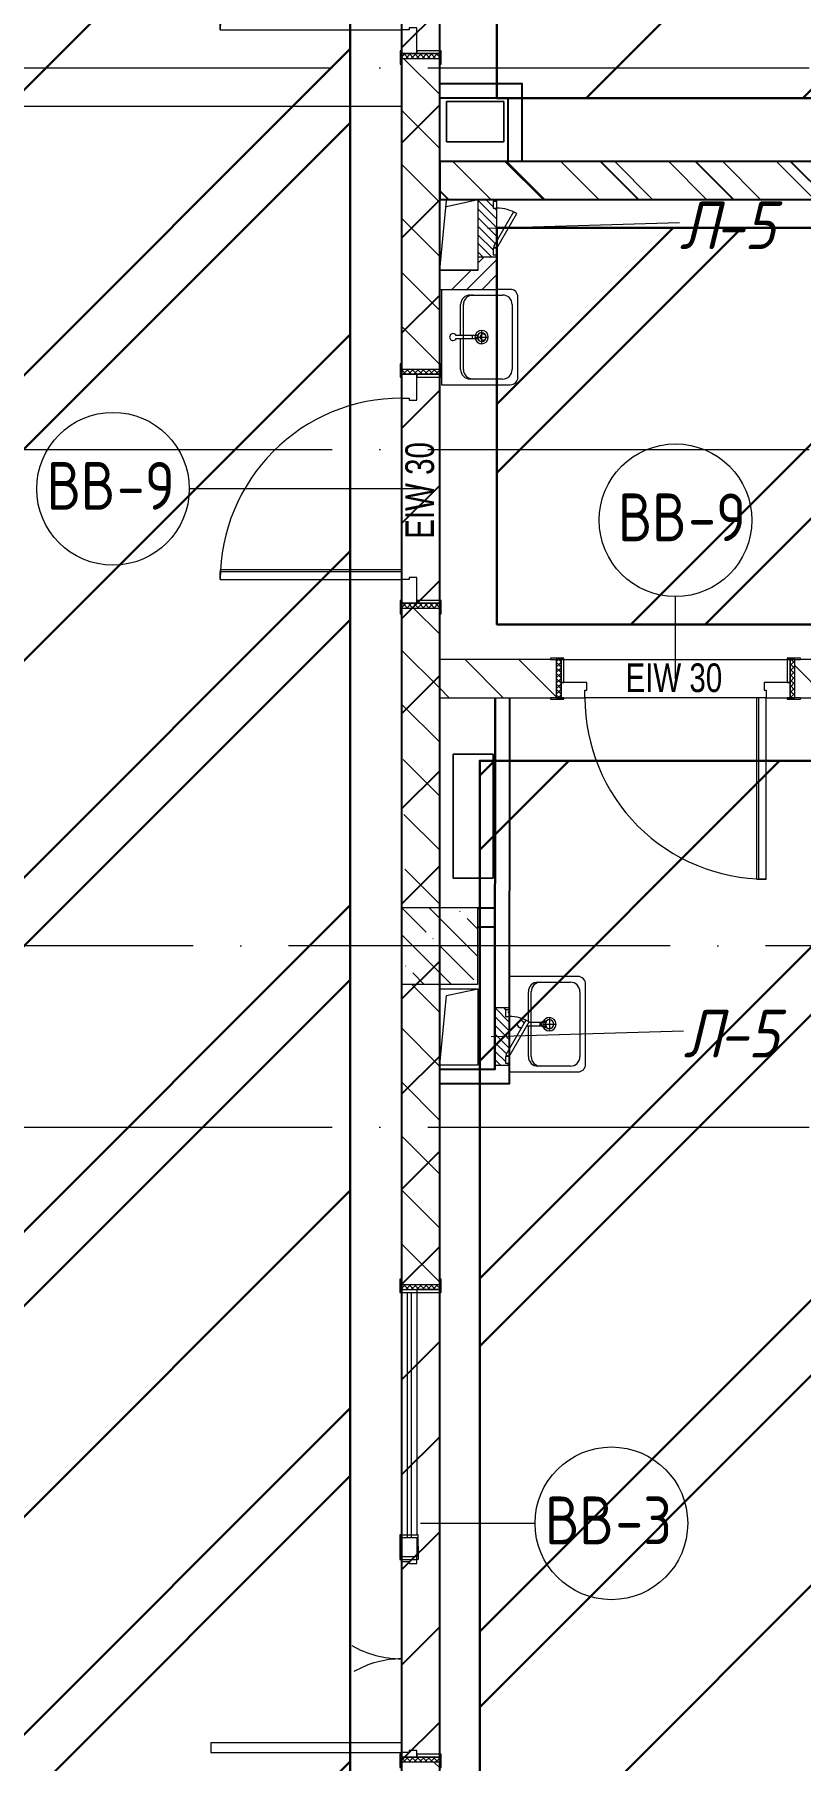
# Model space of a CAD drawing. Header units: millimetres. Extents: x -68946 to 690821, y -552984 to 293768.
# Drawn here: x 171179 to 175194, y -221898 to -212856 of the extents above; entities that cross this region are included whole.
import ezdxf

# ---------------------------------------------------------------- set-up
doc = ezdxf.new("R2010")
doc.units = ezdxf.units.MM
doc.linetypes.add('ADSK_Линия сетки', pattern=[2500, 2000, -250, 0, -250])
for name, color, linetype, lineweight in [('0) блоки', 250, 'Continuous', 25), ('1.2) Стяжка 6 вып.', 30, 'Continuous', 30), ('1.3) Звуко-изол           6 вып.', 90, 'Continuous', 30), ('1.4) Стяжка 6 вып.', 30, 'Continuous', 30), ('A-DETL-GENF-OTLN', 250, 'Continuous', 5), ('A-DOOR-____-IDEN', 250, 'Continuous', 9), ('A-DOOR-____-MCUT', 250, 'Continuous', 5), ('A-DOOR-____-OTLN', 250, 'Continuous', 5), ('A-DOOR-FRAM-MCUT', 250, 'Continuous', 5), ('A-DOOR-FRAM-OTLN', 250, 'Continuous', 5), ('A-DOOR-GLAZ-MCUT', 250, 'Continuous', 5), ('A-FLOR-____-OTLN', 250, 'Continuous', 9), ('A-GENM-____-MCUT', 250, 'Continuous', 25), ('A-GENM-____-OTLN', 250, 'Continuous', 9), ('A-GLAZ-____-OTLN', 250, 'Continuous', 5), ('A-WALL-____-MCUT', 250, 'Continuous', 13), ('A-WALL-____-PATT', 250, 'Continuous', 13), ('I-WALL-____-OTLN', 250, 'Continuous', 9), ('P-SANR-FIXT-OTLN', 250, 'Continuous', 9), ('S-COLS-____-MCUT', 250, 'Continuous', 25), ('S-COLS-____-OTLN', 250, 'Continuous', 9), ('S-GRID-____-OTLN', 250, 'Continuous', 9), ('Обобщенные модели', 250, 'Continuous', 9)]:
    doc.layers.add(name, color=color, linetype=linetype, lineweight=lineweight)
doc.styles.add('Arial Narrow', font='ARIALN.TTF', dxfattribs={"width": 0.9, "height": 150})
doc.styles.add('GOST Common_1', font='', dxfattribs={"width": 0.9, "height": 250})
doc.styles.add('ISOCPEUR_I', font='isocpeui.ttf', dxfattribs={"width": 0.9, "height": 12.5})
doc.styles.get('GOST Common_1').set_extended_font_data('GOST Common')
pattern_1 = [(135, (28052.9, -258555.93), (-141.42136, -141.42136), [])]
pattern_2 = [(135, (1676.41, 164.685), (-14.14214, -14.14214), []), (225, (1676.41, 164.685), (14.14214, -14.14214), [])]
pattern_3 = [(45, (-446.384, 164.685), (-14.1421, 14.1421), []), (135, (-446.384, 164.685), (-14.1421, -14.1421), [])]
pattern_4 = [(45, (28052.9, -258555.93), (-224.5064, 224.5064), []), (45, (28132.28, -258555.93), (0, 449.0128), []), (45, (27973.53, -258555.93), (0, 449.0128), [])]

# ---------------------------------------------------------------- blocks, each defined once
blk = doc.blocks.new('Дверь_СКБ_1Ст_Фрамуга1 - Н_ВВ-9_2_1250x2600h_Лаборантская 2-42764460-АР1_Маркировочный план 3 этажа секция 2_3')
at = {"layer": 'A-DOOR-____-OTLN'}
h = blk.add_hatch(dxfattribs=at)
h.set_pattern_fill('FP_7', color=256, style=0, pattern_type=2)
h.set_pattern_definition(pattern_2)
h.paths.add_polyline_path([(637.5, -100), (637.5, 100), (612.5, 100), (612.5, -100)])
at = {"layer": 'A-DOOR-FRAM-OTLN'}
h = blk.add_hatch(dxfattribs=at)
h.set_pattern_fill('FP_8', color=256, style=0, pattern_type=2)
h.set_pattern_definition(pattern_3)
h.paths.add_polyline_path([(-587.5, -100), (-587.5, 100), (-612.5, 100), (-612.5, -100), (-610.8, -100)])
at = {"layer": 'A-DOOR-____-MCUT'}
for p, q in [((-462.5, 1050), (-462.5, 100)), ((-412.5, 1050), (-462.5, 1050)), ((-462.5, 1050), (-422.5, 1050)), ((-462.5, 1050), (-462.5, 100)), ((-422.5, 100), (-422.5, 1050)), ((-412.5, 100), (-412.5, 1050)), ((-462.5, 100), (-412.5, 100)), ((-462.5, 100), (-422.5, 100))]:
    blk.add_line(p, q, dxfattribs=at)
at = {"layer": 'A-DOOR-____-OTLN'}
blk.add_arc((-462.5, 100), 950, 360, 90, dxfattribs=at)
at = {"layer": 'A-DOOR-FRAM-MCUT'}
for p, q in [((-572.5, 108), (-642.5, 108)), ((-642.5, 108), (-642.5, 100)), ((-642.5, 100), (-572.5, 100)), ((-587.5, 100), (-612.5, 100)), ((-612.5, 100), (-612.5, -100)), ((-462.5, 100), (-587.5, 100)), ((-587.5, 100), (-587.5, 20)), ((-587.5, -100), (-587.5, 100)), ((-572.5, 100), (-572.5, 108)), ((-462.5, 60), (-462.5, 100)), ((487.5, 100), (487.5, 60)), ((612.5, 100), (487.5, 100)), ((667.5, 108), (597.5, 108)), ((597.5, 108), (597.5, 100)), ((597.5, 100), (667.5, 100)), ((612.5, 20), (612.5, 100)), ((637.5, 100), (612.5, 100)), ((612.5, 100), (612.5, -100)), ((637.5, -100), (637.5, 100)), ((667.5, 100), (667.5, 108)), ((-587.5, 20), (-452.5, 20)), ((-572.5, 20), (-587.5, 20)), ((-587.5, 20), (-587.5, -100)), ((-572.5, -100), (-572.5, 20)), ((-452.5, 60), (-462.5, 60)), ((-452.5, 20), (-452.5, 60)), ((487.5, 60), (477.5, 60)), ((477.5, 60), (477.5, 20)), ((477.5, 20), (612.5, 20)), ((612.5, 20), (597.5, 20)), ((597.5, 20), (597.5, -100)), ((612.5, -100), (612.5, 20)), ((-572.5, -100), (-642.5, -100)), ((-642.5, -100), (-642.5, -108)), ((-642.5, -108), (-572.5, -108)), ((-612.5, -100), (-587.5, -100)), ((-587.5, -100), (-572.5, -100)), ((-572.5, -108), (-572.5, -100)), ((597.5, -100), (612.5, -100)), ((667.5, -100), (597.5, -100)), ((597.5, -100), (597.5, -108)), ((597.5, -108), (667.5, -108)), ((612.5, -100), (637.5, -100)), ((667.5, -108), (667.5, -100))]:
    blk.add_line(p, q, dxfattribs=at)
blk = doc.blocks.new('Раковина_АИ_3D_Рен_МГН_Santek Neo 50 - Раковина 500x400x170-V25-АР1_Маркировочный план 3 этажа секция 2_3')
at = {"layer": 'P-SANR-FIXT-OTLN', "lineweight": 5}
for p, q in [((-250, 25), (-250, -335)), ((250, -335), (250, 25)), ((-170, -75), (-10, -75)), ((-170, -89.7), (170, -89.7)), ((-10, -167), (-10, -67.4)), ((10, -50), (10, -55.8)), ((10, -78.9), (10, -167)), ((14.7, -75), (170, -75)), ((-220, -295), (-220, -125)), ((-220, -295), (-220, -139.7)), ((-10, -167), (10, -167)), ((-5.9, -137), (-7, -137)), ((-7, -137), (-7, -137)), ((-5.9, -137), (5.9, -137)), ((0, -150), (0, -220)), ((7, -137), (5.9, -137)), ((7, -137), (7, -137)), ((220, -125), (220, -295)), ((220, -139.7), (220, -295)), ((35, -185), (-35, -185)), ((170, -345), (-170, -345)), ((170, -345), (-170, -345)), ((-210, -375), (210, -375))]:
    blk.add_line(p, q, dxfattribs=at)
for centre, radius, start, end in [((-170, -125), 50, 90, 180), ((-170, -139.7), 50, 90, 180), ((0, -35), 18, 360, 180), ((0, -35), 18, 180, 196.62793), ((0, -35), 18, 289.19103, 360), ((0, -35), 18, 295.19321, 300), ((0, -35), 18, 309.99941, 315), ((0, -35), 18, 324.99969, 330), ((170, -125), 50, 0, 90), ((170, -139.7), 50, 0, 90), ((0, -185), 35, 0, 180), ((0, -185), 35, 106.67272, 180), ((0, -185), 23, 360, 180), ((0, -185), 23, 115.32987, 180), ((0, -185), 23, 360, 64.67013), ((0, -185), 35, 0, 73.32728), ((0, -185), 35, 180, 0), ((0, -185), 35, 180, 360), ((0, -185), 23, 180, 360), ((0, -185), 23, 180, 360), ((-210, -335), 40, 180, 270), ((-170, -295), 50, 180, 270), ((-170, -295), 50, 180, 270), ((170, -295), 50, 270, 0), ((170, -295), 50, 270, 0), ((210, -335), 40, 270, 0)]:
    blk.add_arc(centre, radius, start, end, dxfattribs=at)
blk.add_open_spline([(5.9, -52), (6, -52), (6.1, -51.9), (6.2, -51.9)], degree=3, dxfattribs=at)
blk = doc.blocks.new('Раковина_АИ_3D_Рен_МГН_Santek Neo 50 - Раковина 500x400x170-V26-АР1_Маркировочный план 3 этажа секция 2_3')
at = {"layer": 'P-SANR-FIXT-OTLN', "lineweight": 5}
for p, q in [((-250, 25), (-250, -335)), ((249.2, 25), (-250, 25)), ((-170, -75), (-10, -75)), ((-170, -89.7), (170, -89.7)), ((-10, -167), (-10, -49.9)), ((10, -50), (10, -167)), ((10, -75), (170, -75)), ((-220, -295), (-220, -125)), ((-220, -295), (-220, -139.7)), ((-10, -167), (10, -167)), ((-5.9, -137), (-7, -137)), ((-7, -137), (-7, -137)), ((-5.9, -137), (5.9, -137)), ((0, -150), (0, -220)), ((7, -137), (5.9, -137)), ((7, -137), (7, -137)), ((220, -125), (220, -295)), ((220, -139.7), (220, -295)), ((35, -185), (-35, -185)), ((250, -335), (250, -265)), ((170, -345), (-170, -345)), ((170, -345), (-170, -345)), ((-210, -375), (210, -375))]:
    blk.add_line(p, q, dxfattribs=at)
for centre, radius, start, end in [((-170, -125), 50, 90, 180), ((-170, -139.7), 50, 90, 180), ((0, -35), 18, 360, 180), ((0, -35), 18, 180, 250.80897), ((0, -35), 18, 289.19103, 360), ((0, -35), 18, 295.19321, 300), ((0, -35), 18, 309.99941, 315), ((0, -35), 18, 324.99969, 330), ((170, -125), 50, 0, 90), ((170, -139.7), 50, 0, 90), ((0, -185), 35, 0, 180), ((0, -185), 35, 106.67272, 180), ((0, -185), 23, 360, 180), ((0, -185), 23, 115.32987, 180), ((0, -185), 23, 360, 64.67013), ((0, -185), 35, 0, 73.32728), ((0, -185), 35, 180, 0), ((0, -185), 35, 180, 360), ((0, -185), 23, 180, 360), ((0, -185), 23, 180, 360), ((-210, -335), 40, 180, 270), ((-170, -295), 50, 180, 270), ((-170, -295), 50, 180, 270), ((170, -295), 50, 270, 0), ((170, -295), 50, 270, 0), ((210, -335), 40, 270, 0)]:
    blk.add_arc(centre, radius, start, end, dxfattribs=at)
for points in [[(-6.2, -51.9), (-6.1, -51.9), (-6, -52), (-5.9, -52)], [(5.9, -52), (6, -52), (6.1, -51.9), (6.2, -51.9)]]:
    blk.add_open_spline(points, degree=3, dxfattribs=at)
blk = doc.blocks.new('Сифон Orio для МГН - Сифон бутылочный-V27-АР1_Маркировочный план 3 этажа секция 2_3')
at = {"layer": 'P-SANR-FIXT-OTLN', "lineweight": 5}
for start, end in [(90, 233.74325), (165, 233.74325), (165, 233.74325), (165, 180), (105, 135), (105, 135), (306.25675, 90), (345, 75), (345, 75), (45, 75), (345, 15), (195, 233.74325), (306.25675, 315), (306.25675, 315), (306.25675, 315)]:
    blk.add_arc((0, 0), 16, start, end, dxfattribs=at)
blk = doc.blocks.new('Дверь_СКБ_2Ст_Фрамуга2 - Н_ВВ-3_2500x2600h_Учебные помещения_Фрамуга слева-V1-АР1_Маркировочный план 3 этажа секция 2_3')
at = {"layer": 'A-DOOR-____-OTLN'}
h = blk.add_hatch(dxfattribs=at)
h.set_pattern_fill('FP_3', color=256, style=0, pattern_type=2)
h.set_pattern_definition([(135, (1051.41, 164.685), (-14.1421, -14.1421), []), (225, (1051.41, 164.685), (14.1421, -14.1421), [])])
h.paths.add_polyline_path([(1237.5, 100), (1237.5, -100), (1262.5, -100), (1262.5, 100)])
at = {"layer": 'A-DOOR-FRAM-OTLN'}
h = blk.add_hatch(dxfattribs=at)
h.set_pattern_fill('FP_4', color=256, style=0, pattern_type=2)
h.set_pattern_definition([(45, (-1071.384, 164.685), (-14.1421, 14.1421), []), (135, (-1071.384, 164.685), (-14.1421, -14.1421), [])])
h.paths.add_polyline_path([(-1237.5, -100), (-1212.5, -100), (-1212.5, 100), (-1237.5, 100)])
at = {"layer": 'A-DOOR-____-MCUT'}
for p, q in [((-1187.5, 1100), (-1187.5, 100)), ((-1137.5, 1100), (-1187.5, 1100)), ((-1137.5, 100), (-1137.5, 1100)), ((-1187.5, 100), (-1137.5, 100))]:
    blk.add_line(p, q, dxfattribs=at)
at = {"layer": 'A-DOOR-____-OTLN'}
for centre, radius, start, end in [((-1197.5, 100), 500, 360, 30), ((-177.5, 100), 520, 150, 180)]:
    blk.add_arc(centre, radius, start, end, dxfattribs=at)
at = {"layer": 'A-DOOR-FRAM-MCUT'}
for p, q in [((-1197.5, 108), (-1267.5, 108)), ((-1267.5, 108), (-1267.5, 100)), ((-1267.5, 100), (-1197.5, 100)), ((-1212.5, 100), (-1237.5, 100)), ((-1237.5, 100), (-1237.5, -100)), ((-1187.5, 100), (-1212.5, 100)), ((-1212.5, 100), (-1212.5, 20)), ((-1212.5, -100), (-1212.5, 100)), ((-1197.5, 100), (-1197.5, 108)), ((-1187.5, 60), (-1187.5, 100)), ((-187.5, 100), (-187.5, 60)), ((-162.5, 100), (-187.5, 100)), ((-177.5, 108), (-177.5, 100)), ((-107.5, 108), (-177.5, 108)), ((-177.5, 100), (-177.5, 20)), ((-62.5, 100), (-162.5, 100)), ((-162.5, 20), (-162.5, 100)), ((-162.5, 20), (-162.5, 100)), ((-117.5, 108), (-117.5, 100)), ((-47.5, 108), (-117.5, 108)), ((-107.5, 100), (-107.5, 108)), ((-62.5, 100), (-62.5, 20)), ((-47.5, 100), (-47.5, 108)), ((-47.5, 100), (-47.5, 20)), ((-47.5, 100), (1237.5, 100)), ((1292.5, 108), (1222.5, 108)), ((1222.5, 108), (1222.5, 100)), ((1222.5, 100), (1222.5, 20)), ((1222.5, 100), (1292.5, 100)), ((1237.5, 100), (1237.5, 20)), ((1262.5, 100), (1237.5, 100)), ((1237.5, 100), (1237.5, -100)), ((1262.5, -100), (1262.5, 100)), ((1292.5, 100), (1292.5, 108)), ((-1212.5, 20), (-1177.5, 20)), ((-1197.5, 20), (-1212.5, 20)), ((-1212.5, 20), (-1212.5, -100)), ((-1197.5, -100), (-1197.5, 20)), ((-1177.5, 60), (-1187.5, 60)), ((-1177.5, 20), (-1177.5, 60)), ((-187.5, 60), (-197.5, 60)), ((-197.5, 60), (-197.5, 20)), ((-197.5, 20), (-162.5, 20)), ((-177.5, 12), (-177.5, 20)), ((-107.5, 12), (-177.5, 12)), ((-62.5, 20), (-162.5, 20)), ((-117.5, 20), (-117.5, 12)), ((-117.5, 12), (-47.5, 12)), ((-107.5, 20), (-107.5, 12)), ((-47.5, 12), (-47.5, 20)), ((1237.5, 20), (-47.5, 20)), ((1237.5, 20), (1222.5, 20)), ((1222.5, 20), (1222.5, -100)), ((1237.5, -100), (1237.5, 20)), ((-1197.5, -100), (-1267.5, -100)), ((-1267.5, -100), (-1267.5, -108)), ((-1267.5, -108), (-1197.5, -108)), ((-1237.5, -100), (-1212.5, -100)), ((-1212.5, -100), (-1197.5, -100)), ((-1197.5, -108), (-1197.5, -100)), ((1222.5, -100), (1237.5, -100)), ((1292.5, -100), (1222.5, -100)), ((1222.5, -100), (1222.5, -108)), ((1222.5, -108), (1292.5, -108)), ((1237.5, -100), (1262.5, -100)), ((1292.5, -108), (1292.5, -100))]:
    blk.add_line(p, q, dxfattribs=at)
at = {"layer": 'A-DOOR-GLAZ-MCUT'}
for p, q in [((1222.5, 70), (-62.5, 70)), ((1222.5, 50), (-62.5, 50))]:
    blk.add_line(p, q, dxfattribs=at)
blk = doc.blocks.new('Дверь_СКБ_1Ст_Фрамуга1 - Н_ВВ-9_1250x2600h_Лаборантская-42097379-АР1_Маркировочный план 3 этажа секция 2_3')
at = {"layer": 'A-DOOR-____-OTLN'}
h = blk.add_hatch(dxfattribs=at)
h.set_pattern_fill('FP_7', color=256, style=0, pattern_type=2)
h.set_pattern_definition(pattern_2)
h.paths.add_polyline_path([(612.5, 20), (612.5, -100), (637.5, -100), (637.5, 100), (612.5, 100), (612.5, 27.3)])
at = {"layer": 'A-DOOR-FRAM-OTLN'}
h = blk.add_hatch(dxfattribs=at)
h.set_pattern_fill('FP_8', color=256, style=0, pattern_type=2)
h.set_pattern_definition(pattern_3)
h.paths.add_polyline_path([(-612.5, 20), (-612.5, -100), (-587.5, -100), (-587.5, 100), (-612.5, 100), (-612.5, 60)])
at = {"layer": 'A-DOOR-____-MCUT'}
for p, q in [((-462.5, 1050), (-462.5, 100)), ((-412.5, 1050), (-462.5, 1050)), ((-462.5, 1050), (-422.5, 1050)), ((-462.5, 1050), (-462.5, 100)), ((-422.5, 100), (-422.5, 1050)), ((-412.5, 100), (-412.5, 1050)), ((-462.5, 100), (-412.5, 100)), ((-462.5, 100), (-422.5, 100))]:
    blk.add_line(p, q, dxfattribs=at)
at = {"layer": 'A-DOOR-____-OTLN'}
blk.add_arc((-462.5, 100), 950, 360, 90, dxfattribs=at)
at = {"layer": 'A-DOOR-FRAM-MCUT'}
for p, q in [((-572.5, 108), (-642.5, 108)), ((-642.5, 108), (-642.5, 100)), ((-642.5, 100), (-572.5, 100)), ((-587.5, 100), (-612.5, 100)), ((-612.5, 100), (-612.5, -100)), ((-462.5, 100), (-587.5, 100)), ((-587.5, 100), (-587.5, 20)), ((-587.5, -100), (-587.5, 100)), ((-572.5, 100), (-572.5, 108)), ((-462.5, 60), (-462.5, 100)), ((487.5, 100), (487.5, 60)), ((612.5, 100), (487.5, 100)), ((667.5, 108), (597.5, 108)), ((597.5, 108), (597.5, 100)), ((597.5, 100), (667.5, 100)), ((612.5, 20), (612.5, 100)), ((637.5, 100), (612.5, 100)), ((612.5, 100), (612.5, -100)), ((637.5, -100), (637.5, 100)), ((667.5, 100), (667.5, 108)), ((-587.5, 20), (-452.5, 20)), ((-572.5, 20), (-587.5, 20)), ((-587.5, 20), (-587.5, -100)), ((-572.5, -100), (-572.5, 20)), ((-452.5, 60), (-462.5, 60)), ((-452.5, 20), (-452.5, 60)), ((487.5, 60), (477.5, 60)), ((477.5, 60), (477.5, 20)), ((477.5, 20), (612.5, 20)), ((612.5, 20), (597.5, 20)), ((597.5, 20), (597.5, -100)), ((612.5, -100), (612.5, 20)), ((-572.5, -100), (-642.5, -100)), ((-642.5, -100), (-642.5, -108)), ((-642.5, -108), (-572.5, -108)), ((-612.5, -100), (-587.5, -100)), ((-587.5, -100), (-572.5, -100)), ((-572.5, -108), (-572.5, -100)), ((597.5, -100), (612.5, -100)), ((667.5, -100), (597.5, -100)), ((597.5, -100), (597.5, -108)), ((597.5, -108), (667.5, -108)), ((612.5, -100), (637.5, -100)), ((667.5, -108), (667.5, -100))]:
    blk.add_line(p, q, dxfattribs=at)
blk = doc.blocks.new('BSC_Колонна _Прямоугольная - 400x400-V108-АР1_Маркировочный план 3 этажа секция 2_3')
at = {"layer": 'S-COLS-____-OTLN', "lineweight": 5}
h = blk.add_hatch(dxfattribs=at)
h.set_pattern_fill('FP_83', color=256, style=0, pattern_type=2)
h.set_pattern_definition([(135, (-145249.98, -40925), (-142.56192, -142.56192), []), (135, (-145107.42, -40925), (-142.56192, -142.56192), [252.016, -50.403, 3.353, -47.05])])
h.paths.add_polyline_path([(-200, -200), (200, -200), (199.9, 200), (-200, 200), (-200, -200)])
at = {"layer": 'S-COLS-____-MCUT', "lineweight": 5}
for p, q in [((200, 200), (-200, 200)), ((-200, 200), (-200, -200)), ((200, -200), (200, 200)), ((-200, -200), (200, -200))]:
    blk.add_line(p, q, dxfattribs=at)
blk = doc.blocks.new('_Wn_-As_OpeningMEP_floor__Rectangular - _Wn_-As_OpeningMEP_floor__Rectangular-34705337-АР1_Маркировочный план 3 этажа секция 2_3')
at = {"layer": 'A-DETL-GENF-OTLN', "lineweight": 5}
for p, q in [((-99.9, -148.8), (-64.6, 214.6)), ((-64.6, 214.6), (100, 250))]:
    blk.add_line(p, q, dxfattribs=at)
blk = doc.blocks.new('АР_Люк - ЛРС_ВК_300х400_внутренний_RAL 9003-42734016-АР1_Маркировочный план 3 этажа секция 2_3')
at = {"layer": 'A-DOOR-____-OTLN'}
h = blk.add_hatch(dxfattribs=at)
h.set_pattern_fill('FP_144', color=256, style=0, pattern_type=2)
h.set_pattern_definition([(45, (125, 0), (-22.6274, 22.6274), [])])
h.paths.add_polyline_path([(-25, -50), (275, -50), (275, 50), (265, 50), (265, 30), (230, 30), (230, 50), (220, 32.7), (190, 50), (20, 50), (20, 30), (-15, 30), (-15, 50), (-25, 50), (-25, 47)])
at = {"layer": 'A-DETL-GENF-OTLN', "lineweight": 5}
for p, q in [((275, 50), (-25, 50)), ((-25, 50), (-25, -50)), ((275, -50), (275, 50)), ((-25, -50), (275, -50))]:
    blk.add_line(p, q, dxfattribs=at)
at = {"layer": 'A-DOOR-____-MCUT', "lineweight": 5}
for p, q in [((48.1, 155), (38.1, 137.7)), ((38.1, 137.7), (220, 32.7)), ((230, 50), (48.1, 155)), ((20, 50), (-15, 50)), ((-15, 50), (-15, 30)), ((-15, 30), (20, 30)), ((20, 30), (20, 50)), ((220, 32.7), (230, 50)), ((265, 50), (230, 50)), ((230, 50), (230, 30)), ((230, 30), (265, 30)), ((265, 30), (265, 50))]:
    blk.add_line(p, q, dxfattribs=at)
blk.add_arc((230, 50), 210, 150, 180, dxfattribs=at)
at = {"layer": 'A-DOOR-____-OTLN'}
blk.add_line((230, 50), (48.1, 155), dxfattribs=at)
blk = doc.blocks.new('ASML_АР_Отделка Люка - ВО Отделка люков_Грунтовка 0_Шпатлевка 0_Окраска 0_0-42467640-АР1_Маркировочный план 3 этажа секция 2_3')
at = {"layer": 'A-GENM-____-MCUT', "lineweight": 5}
for p, q in [((-140, 3), (-150, 3)), ((-150, 3), (-150, 0)), ((65, 3), (-105, 3)), ((150, 3), (140, 3)), ((150, 0), (150, 3)), ((-150, 0), (-140, 0)), ((-105, 0), (70.2, 0)), ((103.3, 0), (105, 0)), ((140, 0), (150, 0))]:
    blk.add_line(p, q, dxfattribs=at)
blk = doc.blocks.new('ADSK_Марка_Дверь - Типоразмер_ADSK_Марка-30565456-АР1_Маркировочный план 3 этажа секция 2_3')
at = {"layer": 'A-DOOR-____-IDEN'}
blk.add_circle((0, 0), 4, dxfattribs=at)

msp = doc.modelspace()

# ---------------------------------------------------------------- hatches: boundary and pattern name
at = {"layer": '0) блоки'}
h = msp.add_hatch(dxfattribs=at)
h.set_pattern_fill('ANSI31', color=256, scale=111)
h.set_pattern_definition([(45, (15765.3, -311451.93), (-249.2021, 249.2021), [])])
h.paths.add_polyline_path([(173103.2025, -258330.9286), (173303.2245, -258330.9286), (173302.9057, -199980.9286), (173102.8838, -199980.9286)])
h = msp.add_hatch(dxfattribs=at)
h.set_pattern_fill('ANSI31', color=256, scale=111, angle=-90)
h.set_pattern_definition([(315, (119478.1, -56183), (249.2021, 249.2021), [])])
h.paths.add_polyline_path([(173303.0929, -213520.9073), (173303.0929, -213720.9292), (180802.9057, -213720.6104), (180802.9057, -213520.5885)])
at = {"layer": '1.2) Стяжка 6 вып.', "lineweight": 30}
h = msp.add_hatch(dxfattribs=at)
h.set_pattern_fill('ANSI31', color=256, scale=333)
h.paths.add_polyline_path([(168744.8482, -232848.7237), (165003.6855, -232848.7237), (165003.6855, -230577.8929), (168744.8482, -230577.8929), (168744.8482, -224829.3261), (164833.2162, -224829.3261), (164833.2162, -221125.1731), (168744.8482, -221125.1731), (168744.8482, -213028.6273), (164947.8838, -213028.6273), (164947.8838, -210186.4206), (168744.8482, -210186.4206), (168744.8482, -199980.9286), (172833.1936, -199980.9286), (172833.1936, -258343.4286), (168744.8482, -258343.4286), (168744.8482, -248036.2565), (164977.9057, -248036.2565), (164977.9057, -245910.0791), (168744.8482, -245910.0791)])
h = msp.add_hatch(dxfattribs=at)
h.set_pattern_fill('ANSI31', color=256, scale=333)
h.paths.add_polyline_path([(180602.8838, -213189.9298), (173602.9057, -213189.9298), (173602.9057, -211168.2376), (180602.8838, -211168.2376)])
h = msp.add_hatch(dxfattribs=at)
h.set_pattern_fill('ANSI31', color=256, scale=333)
h.paths.add_polyline_path([(180670.6857, -215946.1052), (173602.9063, -215946.1052), (173602.9063, -213869.4642), (180670.6857, -213869.4642)])
h = msp.add_hatch(dxfattribs=at)
h.set_pattern_fill('ANSI31', color=256, scale=333)
h.paths.add_polyline_path([(173512.8838, -245079.3606), (180602.8838, -245079.3606), (180602.8838, -216661.0067), (173512.8838, -216661.0067)])
at = {"layer": '1.3) Звуко-изол           6 вып.', "lineweight": 30}
h = msp.add_hatch(dxfattribs=at)
h.set_pattern_fill('ANSI31', color=256, scale=500)
h.paths.add_polyline_path([(168744.8482, -232848.7237), (165003.6855, -232848.7237), (165003.6855, -230577.8929), (168744.8482, -230577.8929), (168744.8482, -224829.3261), (164833.2162, -224829.3261), (164833.2162, -221125.1731), (168744.8482, -221125.1731), (168744.8482, -213028.6273), (164947.8838, -213028.6273), (164947.8838, -210186.4206), (168744.8482, -210186.4206), (168744.8482, -199980.9286), (172833.1936, -199980.9286), (172833.1936, -258343.4286), (168744.8482, -258343.4286), (168744.8482, -248036.2565), (164977.9057, -248036.2565), (164977.9057, -245910.0791), (168744.8482, -245910.0791)])
h = msp.add_hatch(dxfattribs=at)
h.set_pattern_fill('ANSI31', color=256, scale=500)
h.paths.add_polyline_path([(180602.8838, -213189.9298), (173602.9057, -213189.9298), (173602.9057, -211168.2376), (180602.8838, -211168.2376)])
h = msp.add_hatch(dxfattribs=at)
h.set_pattern_fill('ANSI31', color=256, scale=500)
h.paths.add_polyline_path([(180670.6857, -215946.1052), (173602.9063, -215946.1052), (173602.9063, -213869.4642), (180670.6857, -213869.4642)])
h = msp.add_hatch(dxfattribs=at)
h.set_pattern_fill('ANSI31', color=256, scale=500)
h.paths.add_polyline_path([(173512.8838, -245079.3606), (180602.8838, -245079.3606), (180602.8838, -216661.0067), (173512.8838, -216661.0067)])
at = {"layer": '1.4) Стяжка 6 вып.', "lineweight": 30}
h = msp.add_hatch(dxfattribs=at)
h.set_pattern_fill('ANSI32', color=256, scale=333)
h.paths.add_polyline_path([(168744.8482, -232848.7237), (165003.6855, -232848.7237), (165003.6855, -230577.8929), (168744.8482, -230577.8929), (168744.8482, -224829.3261), (164833.2162, -224829.3261), (164833.2162, -221125.1731), (168744.8482, -221125.1731), (168744.8482, -213028.6273), (164947.8838, -213028.6273), (164947.8838, -210186.4206), (168744.8482, -210186.4206), (168744.8482, -199980.9286), (172833.1936, -199980.9286), (172833.1936, -258343.4286), (168744.8482, -258343.4286), (168744.8482, -248036.2565), (164977.9057, -248036.2565), (164977.9057, -245910.0791), (168744.8482, -245910.0791)])
h = msp.add_hatch(dxfattribs=at)
h.set_pattern_fill('ANSI32', color=256, scale=333)
h.paths.add_polyline_path([(180602.8838, -213189.9298), (173602.9057, -213189.9298), (173602.9057, -211168.2376), (180602.8838, -211168.2376)])
h = msp.add_hatch(dxfattribs=at)
h.set_pattern_fill('ANSI32', color=256, scale=333)
h.paths.add_polyline_path([(180670.6857, -215946.1052), (173602.9063, -215946.1052), (173602.9063, -213869.4642), (180670.6857, -213869.4642)])
h = msp.add_hatch(dxfattribs=at)
h.set_pattern_fill('ANSI32', color=256, scale=333)
h.paths.add_polyline_path([(173512.8838, -245079.3606), (180602.8838, -245079.3606), (180602.8838, -216661.0067), (173512.8838, -216661.0067)])
at = {"layer": 'A-DOOR-____-OTLN'}
h = msp.add_hatch(dxfattribs=at)
h.set_pattern_fill('FP_144', color=256, angle=-90, style=0, pattern_type=2)
h.set_pattern_definition([(315, (173607.653, -218105.945), (22.6274, 22.6274), [])])
h.paths.add_polyline_path([(173548.4729, -218255.9455), (173667.6535, -218255.9455), (173667.6535, -218245.9455), (173647.6535, -218245.9455), (173647.6535, -218210.9455), (173667.6535, -218210.9455), (173650.333, -218200.9455), (173667.6535, -218170.9455), (173667.6535, -218000.9455), (173664.6535, -218000.9455), (173664.6535, -217965.9455), (173667.6535, -217965.9455), (173667.6535, -217955.9455), (173592.7236, -217955.9665), (173592.7236, -218255.9665)])
h.paths.add_polyline_path([(173650.333, -217999.2467), (173650.333, -217965.9455), (173663.6535, -217965.9455)], flags=16)
at = {"layer": 'A-WALL-____-PATT', "lineweight": 15}
h = msp.add_hatch(dxfattribs=at)
h.set_pattern_fill('FP_1', color=256, style=0, pattern_type=2)
h.set_pattern_definition(pattern_1)
h.paths.add_polyline_path([(173122.8838, -217430.9286), (173303.0929, -217430.9286), (173303.0929, -215860.9299), (173103.0929, -215860.9299), (173103.0929, -216130.928)])
h.paths.add_polyline_path([(173103.0929, -214610.9299), (173303.0929, -214610.9299), (173303.0929, -212980.9296), (173103.0929, -212980.9296), (173103.0929, -214580.9299)])
h = msp.add_hatch(dxfattribs=at)
h.set_pattern_fill('FP_1', color=256, style=0, pattern_type=2)
h.set_pattern_definition(pattern_1)
h.paths.add_polyline_path([(180802.8838, -213720.9292), (180802.9057, -213720.9292), (180802.885, -213520.9292), (173303.0217, -213520.1503), (173303.0217, -213720.1497), (180795.658, -213720.9292)])
h = msp.add_hatch(dxfattribs=at)
h.set_pattern_fill('FP_11', color=256, style=0, pattern_type=2)
h.set_pattern_definition(pattern_4)
h.paths.add_polyline_path([(173586.9978, -214091.7382), (173602.9063, -214091.7382), (173602.9063, -214020.9292), (173502.9063, -214020.9292), (173502.9095, -214091.736), (173523.0861, -214091.7382)])
h.paths.add_polyline_path([(173599.9063, -213720.9292), (173602.9063, -213720.9292), (173602.9063, -213720.9292), (173502.9063, -213720.9292), (173502.9063, -213720.9292), (173578.2005, -213720.9292)])
h = msp.add_hatch(dxfattribs=at)
h.set_pattern_fill('FP_11', color=256, style=0, pattern_type=2)
h.set_pattern_definition(pattern_4)
h.paths.add_polyline_path([(173306.3652, -214191.7382), (173602.9063, -214190.9292), (173602.9063, -214091.7382), (173303.0929, -214091.7382), (173303.0929, -214191.7382)])
h = msp.add_hatch(dxfattribs=at)
h.set_pattern_fill('FP_1', color=256, style=0, pattern_type=2)
h.set_pattern_definition(pattern_1)
h.paths.add_polyline_path([(179595.9167, -216330.928), (180802.9057, -216330.928), (180802.8838, -216130.9288), (175164.0482, -216130.928), (175164.0482, -216330.928), (179552.9193, -216330.928)])
h.paths.add_polyline_path([(173691.4641, -216330.928), (173914.0482, -216330.928), (173914.0482, -216130.928), (173303.0467, -216130.8832), (173303.0467, -216330.8832)])
h = msp.add_hatch(dxfattribs=at)
h.set_pattern_fill('FP_1', color=256, style=0, pattern_type=2)
h.set_pattern_definition(pattern_1)
h.paths.add_polyline_path([(173102.9057, -222330.8683), (173302.9057, -222330.8683), (173302.9057, -221905.9292), (173102.9057, -221905.9292), (173102.9057, -221935.9292)])
h.paths.add_polyline_path([(173302.9057, -219405.9292), (173302.7902, -217830.9286), (173102.9057, -217830.9286), (173102.9057, -219405.9292), (173182.9057, -219405.9292)])

# ---------------------------------------------------------------- linework, layer by layer
for p, q in [((173502.8838, -217430.9286), (173593.0395, -217430.9708)), ((173502.837, -217530.9286), (173592.9927, -217530.9708))]:
    msp.add_line(p, q)
for points in [[(173303.0699, -213112.5596), (173734.3304, -213112.5596), (173734.3304, -213520.9292)], [(173303.0699, -213187.5596), (173659.3304, -213187.5596), (173659.3304, -213520.9292)], [(173593.5543, -216330.9056), (173592.6432, -218277.8473), (173302.9057, -218277.8473)], [(173668.5543, -216330.9407), (173667.6081, -218352.8473), (173302.9057, -218352.8473)], [(173592.6432, -218277.8473), (173593.5543, -216330.9056)]]:
    msp.add_lwpolyline(points)
at = {"layer": '0) блоки'}
for points in [[(173103.2025, -258330.9286), (173303.2245, -258330.9286), (173302.9057, -199980.9286), (173102.8838, -199980.9286)], [(173303.0929, -213520.9073), (173303.0929, -213720.9292), (180802.9057, -213720.6104), (180802.9057, -213520.5885)]]:
    msp.add_lwpolyline(points, close=True, dxfattribs=at)
at = {"layer": '1.2) Стяжка 6 вып.', "lineweight": 30}
for points in [[(168744.8482, -221125.1731), (168744.8482, -213028.6273), (164947.8838, -213028.6273), (164947.8838, -210186.4206), (168744.8482, -210186.4206), (168744.8482, -199980.9286), (172833.1936, -199980.9286), (172833.1936, -258343.4286), (168744.8482, -258343.4286), (168744.8482, -248036.2565), (164977.9057, -248036.2565), (164977.9057, -245910.0791), (168744.8482, -245910.0791), (168744.8482, -232848.7237), (165003.6855, -232848.7237), (165003.6855, -230577.8929), (168744.8482, -230577.8929), (168744.8482, -224829.3261), (164833.2162, -224829.3261), (164833.2162, -221125.1731)], [(180602.8838, -213189.9298), (173602.9057, -213189.9298), (173602.9057, -211168.2376), (180602.8838, -211168.2376)], [(180670.6857, -215946.1052), (173602.9063, -215946.1052), (173602.9063, -213869.4642), (180670.6857, -213869.4642)], [(173512.8838, -245079.3606), (180602.8838, -245079.3606), (180602.8838, -216661.0067), (173512.8838, -216661.0067)]]:
    msp.add_lwpolyline(points, close=True, dxfattribs=at)
at = {"layer": 'A-DETL-GENF-OTLN', "lineweight": 5}
for p, q in [((173303.0929, -214090.9298), (173338.4949, -213726.3312)), ((173338.4949, -213756.3312), (173502.9057, -213720.9292)), ((173667.6535, -217955.9455), (173592.7938, -217955.9455)), ((173592.7938, -217955.9455), (173592.7938, -218255.9455)), ((173667.6535, -218255.9455), (173667.6535, -217955.9455)), ((173592.7938, -218255.9455), (173667.6535, -218255.9455))]:
    msp.add_line(p, q, dxfattribs=at)
at = {"layer": 'A-DOOR-____-IDEN'}
for p, q in [((173552.9063, -213870.9292), (174560.5489, -213841.4057)), ((173203.0929, -215235.9299), (171990.6529, -215235.9299)), ((174539.0482, -216230.928), (174538.5908, -215800.8339)), ((173572.8838, -218105.9292), (174580.5264, -218076.4057)), ((173202.9057, -220655.9292), (173802.9057, -220655.9292))]:
    msp.add_line(p, q, dxfattribs=at)
at = {"layer": 'A-DOOR-____-MCUT', "lineweight": 5}
for p, q in [((173647.6535, -217965.9455), (173647.6535, -218000.9455)), ((173667.6535, -217965.9455), (173647.6535, -217965.9455)), ((173647.6535, -218000.9455), (173667.6535, -218000.9455)), ((173667.6535, -218000.9455), (173667.6535, -217965.9455)), ((173755.333, -218019.0801), (173650.333, -218200.9455)), ((173667.6535, -218210.9455), (173772.6535, -218029.0801)), ((173772.6535, -218029.0801), (173755.333, -218019.0801)), ((173667.6535, -218210.9455), (173647.6535, -218210.9455)), ((173647.6535, -218210.9455), (173647.6535, -218245.9455)), ((173647.6535, -218245.9455), (173667.6535, -218245.9455)), ((173650.333, -218200.9455), (173667.6535, -218210.9455)), ((173667.6535, -218245.9455), (173667.6535, -218210.9455))]:
    msp.add_line(p, q, dxfattribs=at)
msp.add_arc((173667.6535, -218210.9455), 210, 60, 90, dxfattribs=at)
at = {"layer": 'A-DOOR-____-OTLN'}
msp.add_line((173667.6535, -218210.9455), (173772.6535, -218029.0801), dxfattribs=at)
at = {"layer": 'A-FLOR-____-OTLN', "lineweight": 5}
for p, q in [((168502.9057, -213230.9602), (173103.0569, -213230.9602)), ((173102.9057, -214580.9299), (173102.9057, -213690.9292)), ((173502.9057, -214090.9298), (173303.0929, -214090.9298)), ((173102.9057, -215660.9299), (173102.9057, -214650.9299)), ((173103.0929, -214760.9299), (173103.0929, -215660.9299)), ((173102.9057, -215820.9299), (173102.9057, -215710.9299)), ((173102.9057, -217430.9286), (173102.9057, -215890.9299)), ((174964.0482, -216330.928), (174064.0482, -216330.928)), ((173302.9057, -217855.9292), (173502.7902, -217855.9292)), ((173502.7902, -217855.9292), (173502.7902, -218255.9292)), ((173102.9057, -219445.9292), (173102.9057, -220830.9292)), ((173102.9057, -220855.9292), (173102.9057, -221805.9292))]:
    msp.add_line(p, q, dxfattribs=at)
at = {"layer": 'A-WALL-____-MCUT', "color": 7, "lineweight": 15}
for p, q in [((173103.0929, -213011.4491), (173103.0929, -213180.9292)), ((173302.9057, -214610.9299), (173303.0929, -213011.4491)), ((173103.0929, -213180.9292), (173102.9057, -213180.9292)), ((173102.9057, -213180.9292), (173102.9057, -213690.9292)), ((180802.9057, -213520.9292), (173302.9057, -213520.9292)), ((173102.9057, -213690.9292), (173103.0929, -213690.9292)), ((173103.0929, -213690.9292), (173103.0929, -214580.9299)), ((173303.0929, -214091.7382), (173303.0929, -213690.9292)), ((173303.0929, -213720.9292), (180802.9057, -213720.9292)), ((173303.0929, -213720.9292), (173502.9063, -213720.9292)), ((173502.9063, -213719.5997), (173502.9063, -214091.7382)), ((173602.9063, -214191.7382), (173602.9063, -214020.9292)), ((173502.9063, -214091.7382), (173303.0929, -214091.7382)), ((173303.0929, -214580.9299), (173303.0929, -214191.7382)), ((173303.0929, -214191.7382), (173602.9063, -214191.7382)), ((173103.0929, -215890.9299), (173103.0929, -216130.928)), ((173302.8838, -217430.9286), (173303.0929, -215890.9299)), ((173884.0482, -216130.928), (173303.0603, -216130.8832)), ((180802.9057, -216130.928), (175194.0482, -216130.928)), ((173303.0603, -216330.8832), (173884.0482, -216330.928)), ((175194.0482, -216330.928), (180802.9057, -216330.928)), ((173102.9057, -217830.9286), (173102.9057, -219375.9292)), ((173302.9057, -218255.9292), (173302.9057, -217830.9286)), ((173502.7902, -218255.9292), (173302.9057, -218255.9292)), ((173302.9057, -219375.9292), (173302.9057, -218375.9292))]:
    msp.add_line(p, q, dxfattribs=at)
at = {"layer": 'A-WALL-____-MCUT', "lineweight": 15}
for p, q in [((173303.0929, -214091.7382), (173303.0929, -214191.7382)), ((173302.9057, -218255.9292), (173302.9057, -218375.9292))]:
    msp.add_line(p, q, dxfattribs=at)
at = {"layer": 'I-WALL-____-OTLN', "lineweight": 15}
for p, q in [((173303.0929, -211770.9296), (173303.0929, -212940.9296)), ((173303.0929, -214650.9299), (173303.0929, -215820.9299)), ((173954.0482, -216130.928), (175124.0482, -216130.928)), ((173302.9057, -219445.9292), (173302.9057, -221865.9292))]:
    msp.add_line(p, q, dxfattribs=at)
at = {"layer": 'S-GRID-____-OTLN', "linetype": 'ADSK_Линия сетки'}
for p, q in [((173302.9057, -262294.7685), (173302.9057, -197353.9241)), ((93236.8325, -213030.9286), (184510.8783, -213030.9286)), ((93236.8325, -215030.9286), (184856.9445, -215030.9286)), ((184510.8783, -217630.9286), (127372.9057, -217630.9286)), ((93236.8325, -218580.9286), (184510.8783, -218580.9286))]:
    msp.add_line(p, q, dxfattribs=at)
at = {"layer": 'Обобщенные модели'}
for p, q in [((173339.3304, -213417.5596), (173339.3304, -213207.5596)), ((173339.3304, -213207.5596), (173639.3304, -213207.5596)), ((173339.3304, -213417.5596), (173339.3304, -213207.5596)), ((173339.3304, -213207.5596), (173639.3304, -213207.5596)), ((173639.3304, -213207.5596), (173339.3304, -213207.5596)), ((173339.3304, -213207.5596), (173339.3304, -213417.5596)), ((173639.3304, -213207.5596), (173639.3304, -213417.5596)), ((173639.3304, -213207.5596), (173639.3304, -213417.5596)), ((173639.3304, -213417.5596), (173639.3304, -213207.5596)), ((173639.3304, -213417.5596), (173339.3304, -213417.5596)), ((173639.3304, -213417.5596), (173339.3304, -213417.5596)), ((173339.3304, -213417.5596), (173639.3304, -213417.5596)), ((173372.9057, -217275.8081), (173372.9057, -216625.8081)), ((173372.9057, -216625.8081), (173582.9057, -216625.8081)), ((173372.9057, -217275.8081), (173372.9057, -216625.8081)), ((173372.9057, -216625.8081), (173582.9057, -216625.8081)), ((173582.9057, -216625.8081), (173372.9057, -216625.8081)), ((173372.9057, -216625.8081), (173372.9057, -217275.8081)), ((173582.9057, -216625.8081), (173582.9057, -217275.8081)), ((173582.9057, -216625.8081), (173582.9057, -217275.8081)), ((173582.9057, -217275.8081), (173582.9057, -216625.8081)), ((173582.9057, -217275.8081), (173372.9057, -217275.8081)), ((173582.9057, -217275.8081), (173372.9057, -217275.8081)), ((173372.9057, -217275.8081), (173582.9057, -217275.8081))]:
    msp.add_line(p, q, dxfattribs=at)

# ---------------------------------------------------------------- block references
at = {"layer": 'A-DOOR-____-IDEN', "xscale": 99.99999999999993, "yscale": 99.99999999999993, "zscale": 99.99999999999993}
for p in [(171590.6529, -215235.9299), (174539.0482, -215400.8339), (174202.9057, -220655.9292)]:
    msp.add_blockref('ADSK_Марка_Дверь - Типоразмер_ADSK_Марка-30565456-АР1_Маркировочный план 3 этажа секция 2_3', p, dxfattribs=at)
at = {"layer": 'A-DOOR-____-OTLN'}
for name, p, rotation in [('Дверь_СКБ_1Ст_Фрамуга1 - Н_ВВ-9_1250x2600h_Лаборантская-42097379-АР1_Маркировочный план 3 этажа секция 2_3', (173203.0929, -212368.4296), 89.99999999999993), ('АР_Люк - ЛРС_ВК_300х400_внутренний_RAL 9003-42734016-АР1_Маркировочный план 3 этажа секция 2_3', (173552.9063, -213745.9292), 270), ('Дверь_СКБ_1Ст_Фрамуга1 - Н_ВВ-9_1250x2600h_Лаборантская-42097379-АР1_Маркировочный план 3 этажа секция 2_3', (173203.0929, -215248.4299), 89.99999999999993), ('Дверь_СКБ_1Ст_Фрамуга1 - Н_ВВ-9_2_1250x2600h_Лаборантская 2-42764460-АР1_Маркировочный план 3 этажа секция 2_3', (174551.5482, -216230.928), 180), ('Дверь_СКБ_2Ст_Фрамуга2 - Н_ВВ-3_2500x2600h_Учебные помещения_Фрамуга слева-V1-АР1_Маркировочный план 3 этажа секция 2_3', (173202.9057, -220668.4292), 89.99999999999993)]:
    msp.add_blockref(name, p, dxfattribs=dict(at, rotation=rotation))
at = {"layer": 'A-GENM-____-OTLN', "lineweight": 5, "rotation": 270}
for p in [(173599.9063, -213870.9292), (173664.6535, -218105.9455)]:
    msp.add_blockref('ASML_АР_Отделка Люка - ВО Отделка люков_Грунтовка 0_Шпатлевка 0_Окраска 0_0-42467640-АР1_Маркировочный план 3 этажа секция 2_3', p, dxfattribs=at)
at = {"layer": 'A-GLAZ-____-OTLN'}
msp.add_blockref('_Wn_-As_OpeningMEP_floor__Rectangular - _Wn_-As_OpeningMEP_floor__Rectangular-34705337-АР1_Маркировочный план 3 этажа секция 2_3', (173402.7902, -218105.9292), dxfattribs=at)
at = {"layer": 'P-SANR-FIXT-OTLN', "lineweight": 5}
for name, p, rotation in [('Раковина_АИ_3D_Рен_МГН_Santek Neo 50 - Раковина 500x400x170-V26-АР1_Маркировочный план 3 этажа секция 2_3', (173337.9162, -214440.9292), 89.99999999999928), ('Сифон Orio для МГН - Сифон бутылочный-V27-АР1_Маркировочный план 3 этажа секция 2_3', (173530.9276, -214440.9292), 89.99999999999928), ('Раковина_АИ_3D_Рен_МГН_Santek Neo 50 - Раковина 500x400x170-V25-АР1_Маркировочный план 3 этажа секция 2_3', (173692.8597, -218040.945), 89.99999999999962), ('Сифон Orio для МГН - Сифон бутылочный-V27-АР1_Маркировочный план 3 этажа секция 2_3', (173850.9057, -218040.9286), 89.99999999999962)]:
    msp.add_blockref(name, p, dxfattribs=dict(at, rotation=rotation))
at = {"layer": 'S-COLS-____-OTLN', "lineweight": 5}
msp.add_blockref('BSC_Колонна _Прямоугольная - 400x400-V108-АР1_Маркировочный план 3 этажа секция 2_3', (173302.8838, -217630.9286), dxfattribs=at)

# ---------------------------------------------------------------- texts
at = {"layer": 'A-DOOR-____-IDEN', "attachment_point": 1}
for s, insert, char_height, width, style in [('\\fISOCPEUR|b0|i1|c204|p34|;\\W.9;Л', (174560.5489, -213730.0515), 250, 223.670812, 'ISOCPEUR_I'), ('-5', (174745.0958, -213730.0515), 250, 404.0505, 'ISOCPEUR_I'), ('ВВ', (171241.8955, -215095.4793), 250, 447.341625, 'GOST Common_1'), ('-9', (171610.9893, -215095.4793), 250, 389.620125, 'GOST Common_1'), ('ВВ', (174236.0613, -215260.3833), 250, 447.341625, 'GOST Common_1'), ('-9', (174605.1551, -215260.3833), 250, 663.79725, 'GOST Common_1'), ('EIW 30', (174276.6908, -216150.7795), 150, 627.721312, 'Arial Narrow'), ('\\fISOCPEUR|b0|i1|c204|p34|;\\W.9;Л', (174580.5264, -217965.0515), 250, 223.670812, 'ISOCPEUR_I'), ('-5', (174765.0733, -217965.0515), 250, 404.0505, 'ISOCPEUR_I'), ('ВВ', (173854.1483, -220515.4786), 250, 447.341625, 'GOST Common_1'), ('-3', (174223.2421, -220515.4786), 250, 389.620125, 'GOST Common_1')]:
    msp.add_mtext(s, dxfattribs=dict(at, insert=insert, char_height=char_height, width=width, style=style))
at = {"layer": 'A-DOOR-____-IDEN', "insert": (173122.9444, -215498.2873), "char_height": 150, "width": 627.721312, "attachment_point": 1, "rotation": 90, "style": 'Arial Narrow'}
msp.add_mtext('EIW 30', dxfattribs=at)

doc.saveas('drawing.dxf')
